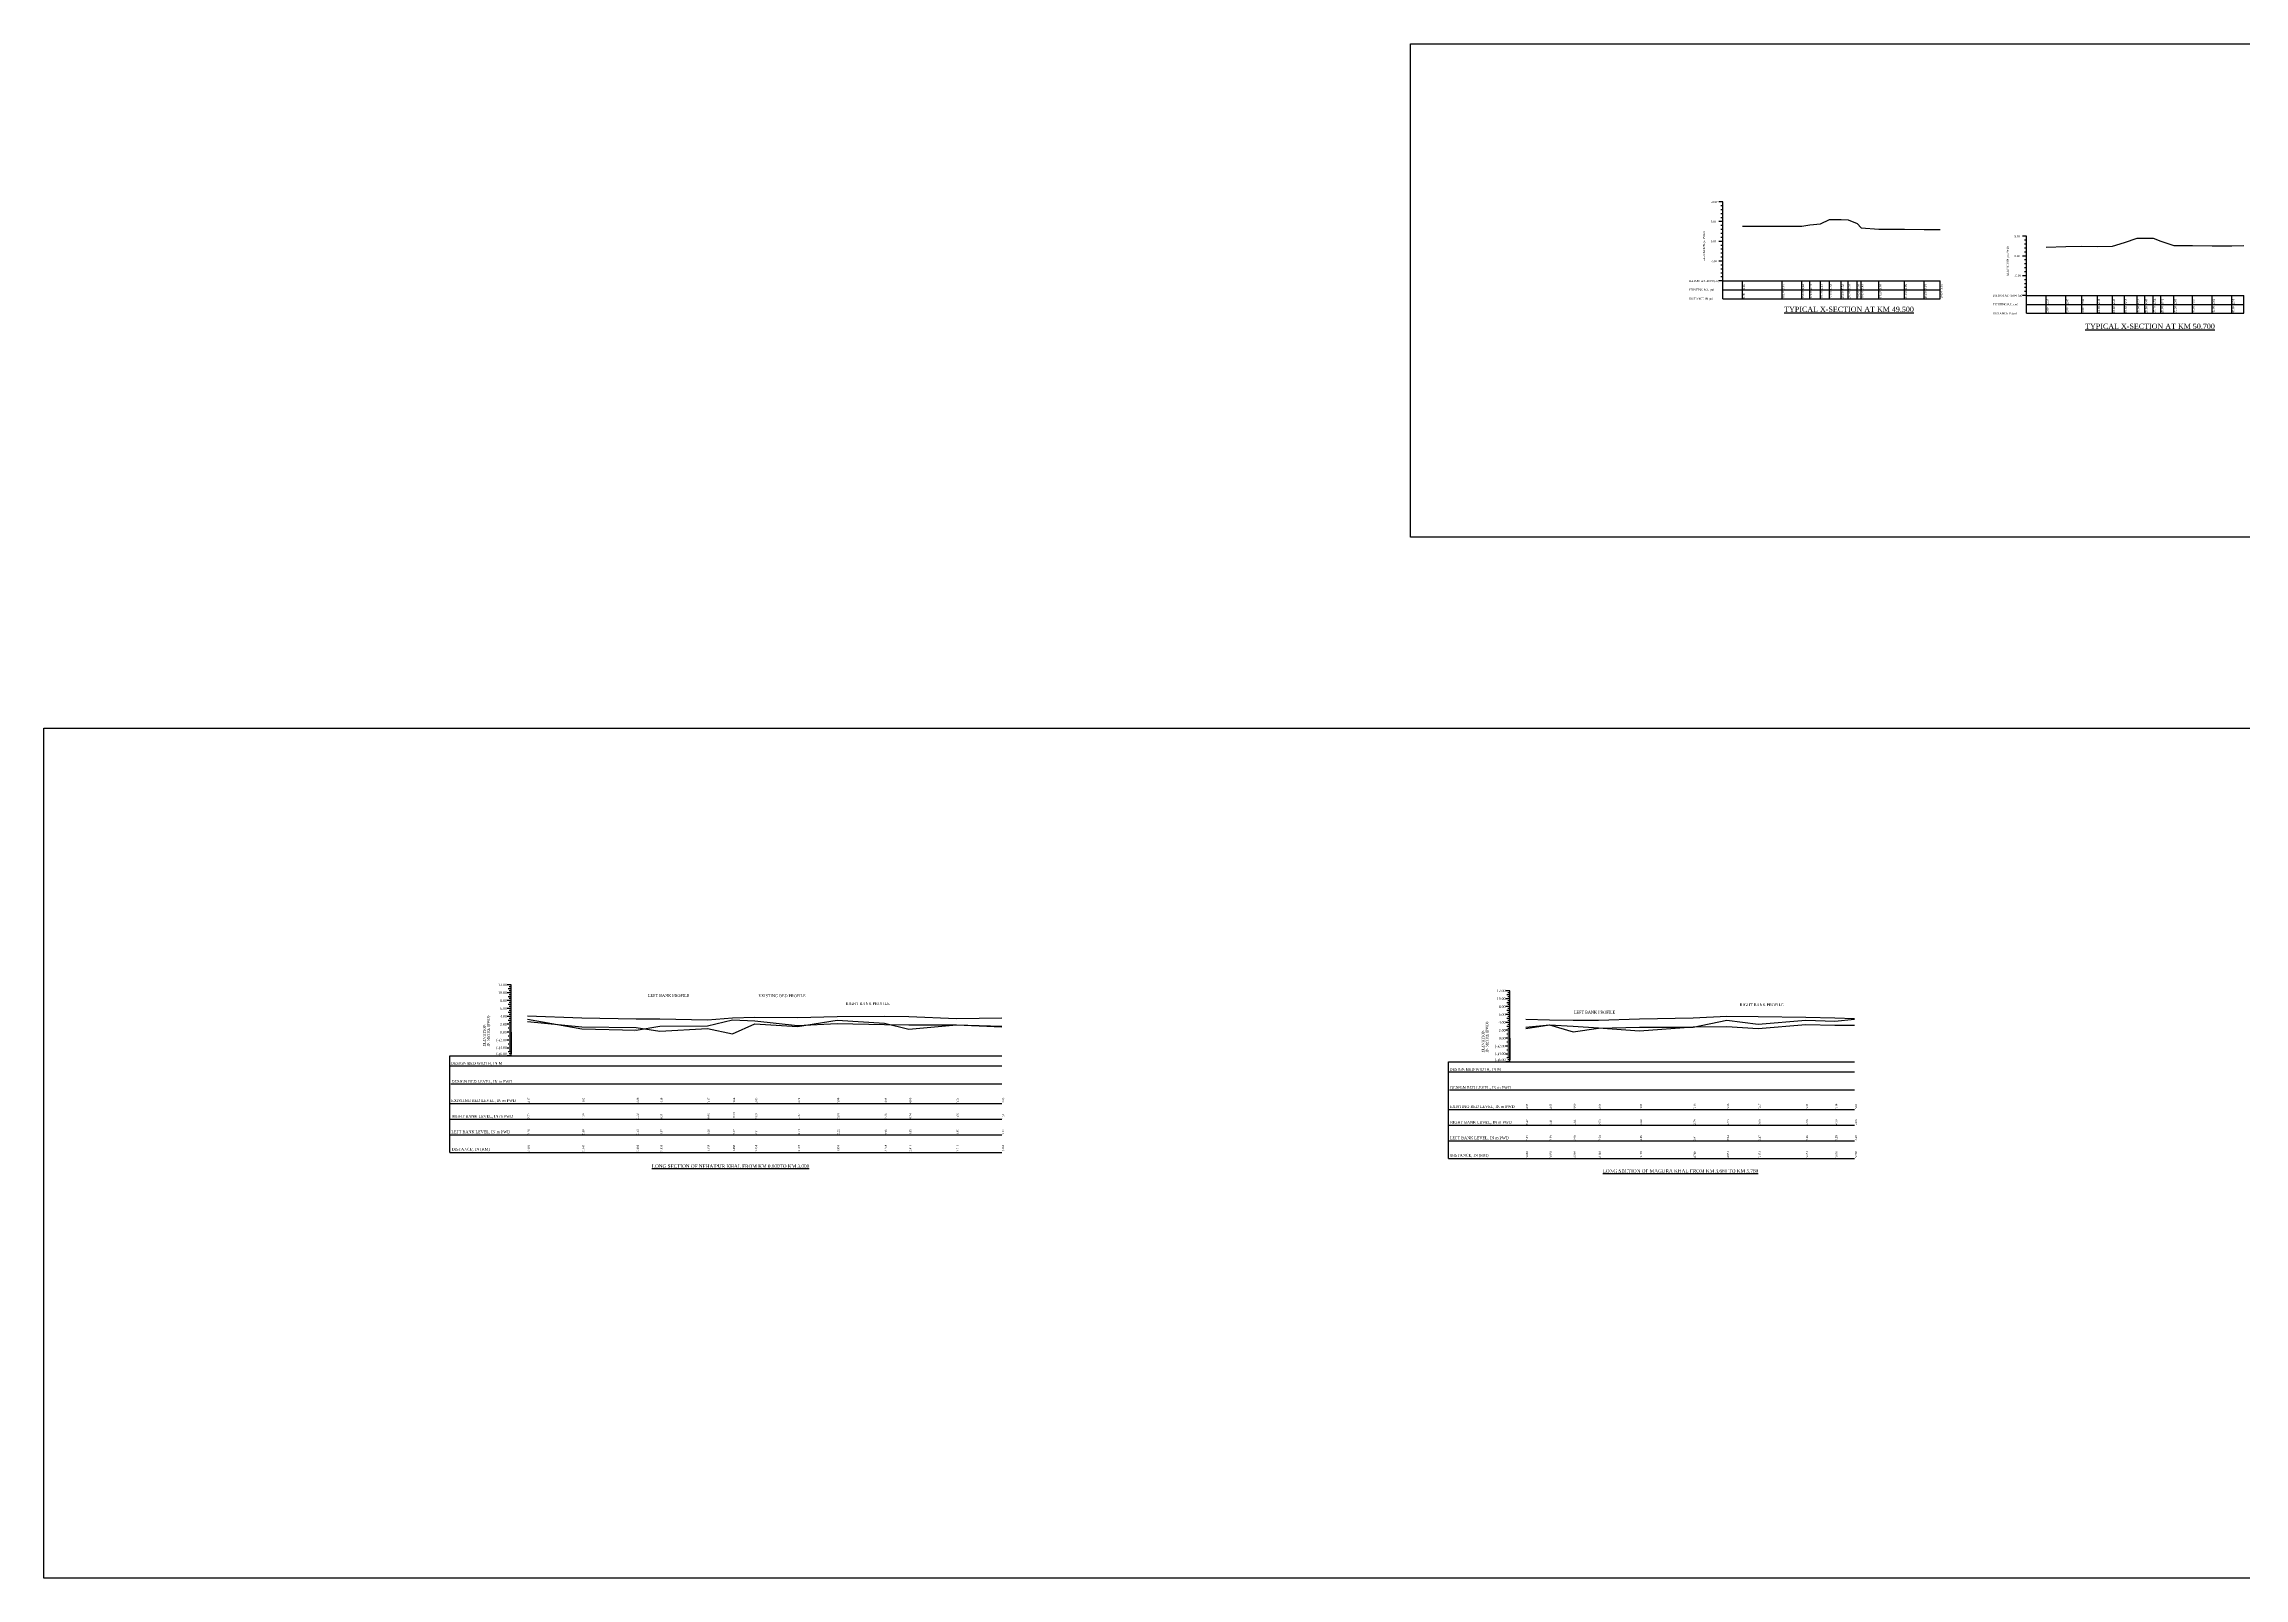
# Model space of a CAD drawing. Header units: metres. Extents: x -148477 to 168932, y -55673 to -2736.
# Drawn here: x -27091 to -26534, y -16543 to -16155 of the extents above; entities that cross this region are included whole.
import ezdxf
from ezdxf.enums import TextEntityAlignment as Align

# ---------------------------------------------------------------- set-up
doc = ezdxf.new("R2010")
doc.units = ezdxf.units.M
doc.styles.add('liza', font='times.ttf', dxfattribs={"height": 2})
doc.styles.get("Standard").update_dxf_attribs({"font": 'times.ttf'})

msp = doc.modelspace()

# ---------------------------------------------------------------- linework, layer by layer
at = {"linetype": 'Continuous', "lineweight": -3, "ltscale": 0.5}
for p, q in [((-26665.962, -16195.0934), (-26666.962, -16195.0934)), ((-26665.962, -16219.5934), (-26665.962, -16195.0934)), ((-26665.962, -16200.0934), (-26666.962, -16200.0934)), ((-26665.962, -16196.0934), (-26666.462, -16196.0934)), ((-26665.962, -16197.0934), (-26666.462, -16197.0934)), ((-26665.962, -16198.0934), (-26666.462, -16198.0934)), ((-26665.962, -16199.0934), (-26666.462, -16199.0934)), ((-26665.962, -16205.0934), (-26666.962, -16205.0934)), ((-26665.962, -16201.0934), (-26666.462, -16201.0934)), ((-26665.962, -16202.0934), (-26666.462, -16202.0934)), ((-26665.962, -16203.0934), (-26666.462, -16203.0934)), ((-26665.962, -16204.0934), (-26666.462, -16204.0934)), ((-26665.962, -16206.0934), (-26666.462, -16206.0934)), ((-26589.1361, -16203.7921), (-26590.1361, -16203.7921)), ((-26589.1361, -16204.7921), (-26589.6361, -16204.7921)), ((-26589.1361, -16205.7921), (-26589.6361, -16205.7921)), ((-26589.1361, -16223.2921), (-26589.1361, -16203.7921)), ((-26665.962, -16210.0934), (-26666.962, -16210.0934)), ((-26665.962, -16207.0934), (-26666.462, -16207.0934)), ((-26665.962, -16208.0934), (-26666.462, -16208.0934)), ((-26665.962, -16209.0934), (-26666.462, -16209.0934)), ((-26665.962, -16211.0934), (-26666.462, -16211.0934)), ((-26589.1361, -16208.7921), (-26590.1361, -16208.7921)), ((-26589.1361, -16206.7921), (-26589.6361, -16206.7921)), ((-26589.1361, -16207.7921), (-26589.6361, -16207.7921)), ((-26589.1361, -16209.7921), (-26589.6361, -16209.7921)), ((-26589.1361, -16210.7921), (-26589.6361, -16210.7921)), ((-26589.1361, -16211.7921), (-26589.6361, -16211.7921)), ((-26665.962, -16215.0934), (-26666.962, -16215.0934)), ((-26665.962, -16212.0934), (-26666.462, -16212.0934)), ((-26665.962, -16213.0934), (-26666.462, -16213.0934)), ((-26665.962, -16214.0934), (-26666.462, -16214.0934)), ((-26665.962, -16215.0934), (-26610.962, -16215.0934)), ((-26665.962, -16217.3434), (-26610.962, -16217.3434)), ((-26660.962, -16219.5934), (-26660.962, -16215.0934)), ((-26650.962, -16219.5934), (-26650.962, -16215.0934)), ((-26645.962, -16219.5934), (-26645.962, -16215.0934)), ((-26643.962, -16219.5934), (-26643.962, -16215.0934)), ((-26641.262, -16219.5934), (-26641.262, -16215.0934)), ((-26638.962, -16219.5934), (-26638.962, -16215.0934)), ((-26635.962, -16219.5934), (-26635.962, -16215.0934)), ((-26634.262, -16219.5934), (-26634.262, -16215.0934)), ((-26631.962, -16219.5934), (-26631.962, -16215.0934)), ((-26630.962, -16219.5934), (-26630.962, -16215.0934)), ((-26626.462, -16219.5934), (-26626.462, -16215.0934)), ((-26619.962, -16219.5934), (-26619.962, -16215.0934)), ((-26614.962, -16219.5934), (-26614.962, -16215.0934)), ((-26610.962, -16219.5934), (-26610.962, -16215.0934)), ((-26589.1361, -16213.7921), (-26590.1361, -16213.7921)), ((-26589.1361, -16212.7921), (-26589.6361, -16212.7921)), ((-26589.1361, -16214.7921), (-26589.6361, -16214.7921)), ((-26589.1361, -16215.7921), (-26589.6361, -16215.7921)), ((-26589.1361, -16216.7921), (-26589.6361, -16216.7921)), ((-26665.962, -16219.5934), (-26610.962, -16219.5934)), ((-26589.1361, -16218.7921), (-26590.1361, -16218.7921)), ((-26589.1361, -16217.7921), (-26589.6361, -16217.7921)), ((-26589.1361, -16218.7921), (-26534.1361, -16218.7921)), ((-26589.1361, -16221.0421), (-26534.1361, -16221.0421)), ((-26584.1361, -16223.2921), (-26584.1361, -16218.7921)), ((-26579.1361, -16223.2921), (-26579.1361, -16218.7921)), ((-26575.1361, -16223.2921), (-26575.1361, -16218.7921)), ((-26571.1361, -16223.2921), (-26571.1361, -16218.7921)), ((-26567.3361, -16223.2921), (-26567.3361, -16218.7921)), ((-26564.3361, -16223.2921), (-26564.3361, -16218.7921)), ((-26561.1361, -16223.2921), (-26561.1361, -16218.7921)), ((-26559.1361, -16223.2921), (-26559.1361, -16218.7921)), ((-26557.0361, -16223.2921), (-26557.0361, -16218.7921)), ((-26555.1361, -16223.2921), (-26555.1361, -16218.7921)), ((-26551.8361, -16223.2921), (-26551.8361, -16218.7921)), ((-26547.1361, -16223.2921), (-26547.1361, -16218.7921)), ((-26542.1361, -16223.2921), (-26542.1361, -16218.7921)), ((-26537.1361, -16223.2921), (-26537.1361, -16218.7921)), ((-26534.1361, -16223.2921), (-26534.1361, -16218.7921)), ((-26589.1361, -16223.2921), (-26534.1361, -16223.2921))]:
    msp.add_line(p, q, dxfattribs=at)
at = {"color": 0, "lineweight": 30}
for p, q in [((-26972.4199, -16393.2265), (-26973.4199, -16393.2265)), ((-26972.4199, -16395.2265), (-26973.4199, -16395.2265)), ((-26972.4199, -16395.2265), (-26973.4199, -16395.2265)), ((-26972.4199, -16395.2265), (-26973.4199, -16395.2265)), ((-26972.4199, -16394.2265), (-26973.1699, -16394.2265)), ((-26972.4199, -16393.7265), (-26972.9199, -16393.7265)), ((-26972.4199, -16394.7265), (-26972.9199, -16394.7265)), ((-26972.4199, -16411.2265), (-26972.4199, -16393.2265)), ((-26719.7911, -16394.7449), (-26720.7911, -16394.7449)), ((-26719.7911, -16395.2449), (-26720.2911, -16395.2449)), ((-26719.7911, -16412.7449), (-26719.7911, -16394.7449)), ((-26972.4199, -16397.2265), (-26973.4199, -16397.2265)), ((-26972.4199, -16397.2265), (-26973.4199, -16397.2265)), ((-26972.4199, -16399.2265), (-26973.4199, -16399.2265)), ((-26972.4199, -16396.2265), (-26973.1699, -16396.2265)), ((-26972.4199, -16398.2265), (-26973.1699, -16398.2265)), ((-26972.4199, -16398.2265), (-26973.1699, -16398.2265)), ((-26972.4199, -16400.2265), (-26973.1699, -16400.2265)), ((-26972.4199, -16395.7265), (-26972.9199, -16395.7265)), ((-26972.4199, -16396.7265), (-26972.9199, -16396.7265)), ((-26972.4199, -16397.7265), (-26972.9199, -16397.7265)), ((-26972.4199, -16397.7265), (-26972.9199, -16397.7265)), ((-26972.4199, -16398.7265), (-26972.9199, -16398.7265)), ((-26972.4199, -16399.7265), (-26972.9199, -16399.7265)), ((-26972.4199, -16400.7265), (-26972.9199, -16400.7265)), ((-26719.7911, -16396.7449), (-26720.7911, -16396.7449)), ((-26719.7911, -16396.7449), (-26720.7911, -16396.7449)), ((-26719.7911, -16396.7449), (-26720.7911, -16396.7449)), ((-26719.7911, -16398.7449), (-26720.7911, -16398.7449)), ((-26719.7911, -16398.7449), (-26720.7911, -16398.7449)), ((-26719.7911, -16400.7449), (-26720.7911, -16400.7449)), ((-26719.7911, -16395.7449), (-26720.5411, -16395.7449)), ((-26719.7911, -16397.7449), (-26720.5411, -16397.7449)), ((-26719.7911, -16399.7449), (-26720.5411, -16399.7449)), ((-26719.7911, -16399.7449), (-26720.5411, -16399.7449)), ((-26719.7911, -16396.2449), (-26720.2911, -16396.2449)), ((-26719.7911, -16397.2449), (-26720.2911, -16397.2449)), ((-26719.7911, -16398.2449), (-26720.2911, -16398.2449)), ((-26719.7911, -16399.2449), (-26720.2911, -16399.2449)), ((-26719.7911, -16399.2449), (-26720.2911, -16399.2449)), ((-26719.7911, -16400.2449), (-26720.2911, -16400.2449)), ((-26972.4199, -16401.2265), (-26973.4199, -16401.2265)), ((-26972.4199, -16403.2265), (-26973.4199, -16403.2265)), ((-26972.4199, -16405.2265), (-26973.4199, -16405.2265)), ((-26972.4199, -16402.2265), (-26973.1699, -16402.2265)), ((-26972.4199, -16404.2265), (-26973.1699, -16404.2265)), ((-26972.4199, -16406.2265), (-26973.1699, -16406.2265)), ((-26972.4199, -16401.7265), (-26972.9199, -16401.7265)), ((-26972.4199, -16402.7265), (-26972.9199, -16402.7265)), ((-26972.4199, -16403.7265), (-26972.9199, -16403.7265)), ((-26972.4199, -16404.7265), (-26972.9199, -16404.7265)), ((-26972.4199, -16405.7265), (-26972.9199, -16405.7265)), ((-26719.7911, -16402.7449), (-26720.7911, -16402.7449)), ((-26719.7911, -16404.7449), (-26720.7911, -16404.7449)), ((-26719.7911, -16401.7449), (-26720.5411, -16401.7449)), ((-26719.7911, -16403.7449), (-26720.5411, -16403.7449)), ((-26719.7911, -16405.7449), (-26720.5411, -16405.7449)), ((-26719.7911, -16401.2449), (-26720.2911, -16401.2449)), ((-26719.7911, -16402.2449), (-26720.2911, -16402.2449)), ((-26719.7911, -16403.2449), (-26720.2911, -16403.2449)), ((-26719.7911, -16404.2449), (-26720.2911, -16404.2449)), ((-26719.7911, -16405.2449), (-26720.2911, -16405.2449)), ((-26719.7911, -16406.2449), (-26720.2911, -16406.2449)), ((-26987.9199, -16411.2265), (-26848.336, -16411.2265)), ((-26972.4199, -16407.2265), (-26973.4199, -16407.2265)), ((-26972.4199, -16409.2265), (-26973.4199, -16409.2265)), ((-26972.4199, -16411.2265), (-26973.4199, -16411.2265)), ((-26972.4199, -16408.2265), (-26973.1699, -16408.2265)), ((-26972.4199, -16410.2265), (-26973.1699, -16410.2265)), ((-26972.4199, -16406.7265), (-26972.9199, -16406.7265)), ((-26972.4199, -16407.7265), (-26972.9199, -16407.7265)), ((-26972.4199, -16408.7265), (-26972.9199, -16408.7265)), ((-26972.4199, -16409.7265), (-26972.9199, -16409.7265)), ((-26972.4199, -16410.7265), (-26972.9199, -16410.7265)), ((-26719.7911, -16406.7449), (-26720.7911, -16406.7449)), ((-26719.7911, -16408.7449), (-26720.7911, -16408.7449)), ((-26719.7911, -16410.7449), (-26720.7911, -16410.7449)), ((-26719.7911, -16407.7449), (-26720.5411, -16407.7449)), ((-26719.7911, -16409.7449), (-26720.5411, -16409.7449)), ((-26719.7911, -16411.7449), (-26720.5411, -16411.7449)), ((-26719.7911, -16407.2449), (-26720.2911, -16407.2449)), ((-26719.7911, -16408.2449), (-26720.2911, -16408.2449)), ((-26719.7911, -16409.2449), (-26720.2911, -16409.2449)), ((-26719.7911, -16410.2449), (-26720.2911, -16410.2449)), ((-26719.7911, -16411.2449), (-26720.2911, -16411.2449)), ((-26987.9199, -16413.7212), (-26848.336, -16413.7212)), ((-26735.2911, -16412.7449), (-26632.5922, -16412.7449)), ((-26735.2911, -16415.2395), (-26632.5922, -16415.2395)), ((-26719.7911, -16412.7449), (-26720.7911, -16412.7449)), ((-26719.7911, -16412.2449), (-26720.2911, -16412.2449)), ((-26987.7256, -16418.2737), (-26848.336, -16418.2737)), ((-26735.0969, -16419.792), (-26632.5922, -16419.792)), ((-26987.9199, -16435.6265), (-26848.336, -16435.6265)), ((-26735.2911, -16437.1449), (-26632.5922, -16437.1449))]:
    msp.add_line(p, q, dxfattribs=at)
at = {"lineweight": 30}
for p, q in [((-26972.4199, -16405.2265), (-26972.4199, -16410.6565)), ((-26987.9199, -16435.6265), (-26987.9199, -16411.2265)), ((-26719.7911, -16406.7449), (-26719.7911, -16412.1749)), ((-26735.2911, -16437.1449), (-26735.2911, -16412.7449)), ((-26987.9199, -16423.2265), (-26848.336, -16423.2265)), ((-26987.9199, -16427.2265), (-26848.336, -16427.2265)), ((-26735.2911, -16424.7449), (-26632.5922, -16424.7449)), ((-26735.2911, -16428.7449), (-26632.5922, -16428.7449)), ((-26987.9199, -16431.2265), (-26848.336, -16431.2265)), ((-26735.2911, -16432.7449), (-26632.5922, -16432.7449))]:
    msp.add_line(p, q, dxfattribs=at)
at = {"linetype": 'Continuous', "lineweight": -3, "ltscale": 0.5}
for points in [[(-26744.9565, -16155.1298), (-25999.6361, -16155.1298), (-25999.6361, -16279.9547), (-26744.9565, -16279.9547)], [(-27090.6235, -16328.2814), (-26304.4136, -16328.2814), (-26304.4136, -16543.3474), (-27090.6235, -16543.3474)]]:
    msp.add_lwpolyline(points, close=True, dxfattribs=at)
for points in [[(-26660.962, -16201.2334), (-26650.962, -16201.2434), (-26645.962, -16201.2134), (-26643.962, -16200.9134), (-26641.262, -16200.6634), (-26638.962, -16199.5134), (-26635.962, -16199.5734), (-26634.262, -16199.5934), (-26631.962, -16200.5934), (-26630.962, -16201.6634), (-26626.462, -16202.0134), (-26619.962, -16202.0334), (-26614.962, -16202.0634), (-26610.962, -16202.0434)], [(-26584.1361, -16206.5121), (-26579.1361, -16206.3921), (-26575.1361, -16206.3021), (-26571.1361, -16206.3421), (-26567.3361, -16206.3321), (-26564.3361, -16205.4021), (-26561.1361, -16204.2721), (-26559.1361, -16204.3021), (-26557.0361, -16204.2521), (-26555.1361, -16205.0721), (-26551.8361, -16206.1021), (-26547.1361, -16206.1321), (-26542.1361, -16206.1721), (-26537.1361, -16206.2121), (-26534.1361, -16206.1121)]]:
    msp.add_lwpolyline(points, dxfattribs=at)
at = {"color": 0, "lineweight": 30}
for points in [[(-26977.4199, -16408.9265, 0, 0, 0), (-26977.4199, -16401.1799, 0.2767, 0, 0), (-26977.4199, -16400.6265, 0, 0, 0)], [(-26724.7911, -16410.4449, 0, 0, 0), (-26724.7911, -16402.6982, 0.2767, 0, 0), (-26724.7911, -16402.1449, 0, 0, 0)]]:
    msp.add_lwpolyline(points, format="xyseb", dxfattribs=at)
at = {"color": 2, "lineweight": 30}
for points in [[(-26937.885, -16395.9672, 0, 0, 0), (-26938.5901, -16395.9668, 0, 0, 0), (-26940.4934, -16402.7627, 0.2996, 0, 0), (-26941.0782, -16404.6899, 0, 0, 0)], [(-26703.6665, -16400.1758, 0, 0, 0), (-26704.3716, -16400.1755, 0, 0, 0), (-26704.9259, -16402.5251, 0.2996, 0, 0), (-26705.2027, -16403.6071, 0, 0, 0)]]:
    msp.add_lwpolyline(points, format="xyseb", dxfattribs=at)
at = {"color": 4, "lineweight": 30}
msp.add_lwpolyline([(-26909.9878, -16396.0661, 0, 0, 0), (-26910.8598, -16396.0468, 0, 0, 0), (-26911.8353, -16400.1765, 0.2996, 0, 0), (-26912.1289, -16401.4258, 0, 0, 0)], format="xyseb", dxfattribs=at)
at = {"color": 6, "lineweight": 30}
for points in [[(-26888.0111, -16398.0137, 0, 0, 0), (-26889.1673, -16398.02, 0, 0, 0), (-26889.7869, -16401.0112, 0.2996, 0, 0), (-26890.016, -16402.1465, 0, 0, 0)], [(-26661.7929, -16398.2528, 0, 0, 0), (-26662.9491, -16398.259, 0, 0, 0), (-26663.5687, -16401.2502, 0.2996, 0, 0), (-26663.7978, -16402.3856, 0, 0, 0)]]:
    msp.add_lwpolyline(points, format="xyseb", dxfattribs=at)
at = {"color": 3, "linetype": 'Continuous', "lineweight": -3, "ltscale": 0.5}
for points in [[(-26968.336, -16401.0565), (-26954.536, -16401.6065), (-26940.816, -16401.8665), (-26934.816, -16401.8465), (-26922.816, -16402.0565), (-26916.416, -16401.5865), (-26910.816, -16401.3765), (-26900.016, -16401.5165), (-26890.016, -16401.2465), (-26878.016, -16401.1865), (-26871.816, -16401.2265), (-26859.816, -16401.7165), (-26848.336, -16401.5965)], [(-26715.7996, -16401.9249), (-26709.7996, -16402.1249), (-26703.7996, -16402.1449), (-26697.3996, -16402.1349), (-26686.9996, -16401.8049), (-26673.3996, -16401.5849), (-26664.9596, -16401.1849), (-26656.9596, -16401.2749), (-26644.9596, -16401.4249), (-26637.5596, -16401.6049), (-26632.5996, -16401.7349)]]:
    msp.add_lwpolyline(points, dxfattribs=at)
at = {"color": 2, "linetype": 'Continuous', "lineweight": -3, "ltscale": 0.5}
for points in [[(-26968.336, -16401.9465), (-26954.536, -16404.3465), (-26940.816, -16404.6965), (-26934.816, -16403.6565), (-26922.816, -16403.6265), (-26916.416, -16402.0565), (-26910.816, -16402.3165), (-26900.016, -16403.4865), (-26890.016, -16403.0065), (-26878.016, -16403.2465), (-26871.816, -16403.3765), (-26859.816, -16403.3765), (-26848.336, -16403.8565)], [(-26715.7996, -16403.9149), (-26709.7996, -16403.3549), (-26703.7996, -16403.6649), (-26697.3996, -16404.1049), (-26686.9996, -16404.8949), (-26673.3996, -16403.8349), (-26664.9596, -16403.8049), (-26656.9596, -16404.2749), (-26644.9596, -16403.2849), (-26637.5596, -16403.4549), (-26632.5996, -16403.4549)]]:
    msp.add_lwpolyline(points, dxfattribs=at)
at = {"color": 6, "linetype": 'Continuous', "lineweight": -3, "ltscale": 0.5}
for points in [[(-26968.336, -16402.5065), (-26954.536, -16403.8365), (-26940.816, -16403.9965), (-26934.816, -16404.9165), (-26922.816, -16404.2665), (-26916.416, -16405.6065), (-26910.816, -16403.1365), (-26900.016, -16403.7565), (-26890.016, -16402.1465), (-26878.016, -16402.9665), (-26871.816, -16404.4865), (-26859.816, -16403.3665), (-26848.336, -16403.7165)], [(-26715.7996, -16404.2749), (-26709.7996, -16403.3349), (-26703.7996, -16405.1349), (-26697.3996, -16404.2149), (-26686.9996, -16403.9149), (-26673.3996, -16403.9549), (-26664.9596, -16402.1949), (-26656.9596, -16403.1449), (-26644.9596, -16402.1849), (-26637.5596, -16402.4449), (-26632.5996, -16401.8849)]]:
    msp.add_lwpolyline(points, dxfattribs=at)

# ---------------------------------------------------------------- texts
at = {"color": 0, "lineweight": 30}
for s, p in [('12.00', (-26973.5199, -16393.5515)), ('10.00', (-26973.5199, -16395.5515)), ('12.00', (-26720.8911, -16395.0699)), ('4.00', (-26973.5199, -16401.5515)), ('8.00', (-26973.5199, -16397.5515)), ('6.00', (-26973.5199, -16399.5515)), ('10.00', (-26720.8911, -16397.0699)), ('8.00', (-26720.8911, -16399.0699)), ('6.00', (-26720.8911, -16401.0699)), ('0.00', (-26973.5199, -16405.5515)), ('2.00', (-26973.5199, -16403.5515)), ('4.00', (-26720.8911, -16403.0699)), ('0.00', (-26720.8911, -16407.0699)), ('2.00', (-26720.8911, -16405.0699)), ('(-)2.00', (-26973.5199, -16407.5515)), ('(-)4.00', (-26973.5199, -16409.4765)), ('(-)6.00', (-26973.5199, -16411.0109)), ('(-)2.00', (-26720.8911, -16409.0699)), ('(-)4.00', (-26720.8911, -16410.9949)), ('(-)6.00', (-26720.8911, -16412.5292))]:
    msp.add_text(s, height=0.65, dxfattribs=at).set_placement(p, align=Align.RIGHT)
for s, p in [('ELEVATION', (-26978.9199, -16408.7965)), ('IN METRE (PWD)', (-26977.9199, -16408.7965)), ('ELEVATION', (-26726.2911, -16410.3149)), ('IN METRE (PWD)', (-26725.2911, -16410.3149))]:
    msp.add_text(s, height=0.65, rotation=90, dxfattribs=at).set_placement(p)
at = {"linetype": 'Continuous', "lineweight": -3, "ltscale": 0.5, "char_height": 0.5, "attachment_point": 1, "style": 'liza'}
for s, insert, width in [('10.00', (-26668.962, -16194.8434), 2), ('5.00', (-26668.962, -16199.8434), 2), ('0.00', (-26668.962, -16204.8434), 2), ('5.00', (-26592.1361, -16203.5421), 2), ('-5.00', (-26668.962, -16209.8434), 2), ('0.00', (-26592.1361, -16208.5421), 2), ('DATUM AT -10.00 (m)', (-26674.462, -16214.8434), 7.5), ('EXISTING R.L. (m)', (-26674.462, -16217.0934), 7.5), ('-5.00', (-26592.1361, -16213.5421), 2), ('DISTANCE IN (m)', (-26674.462, -16219.3434), 7.5), ('DATUM AT -10.00 (m)', (-26597.6361, -16218.5421), 7.5), ('EXISTING R.L. (m)', (-26597.6361, -16220.7921), 7.5), ('DISTANCE IN (m)', (-26597.6361, -16223.0421), 7.5)]:
    msp.add_mtext(s, dxfattribs=dict(at, insert=insert, width=width))
at = {"linetype": 'Continuous', "lineweight": -3, "ltscale": 0.5, "char_height": 0.5, "attachment_point": 1, "rotation": 90, "style": 'liza'}
for s, insert, width in [('ELEVATION (m PWD)', (-26670.962, -16210.0934), 10), ('ELEVATION (m PWD)', (-26594.1361, -16213.7921), 10), ('3.86', (-26660.862, -16217.2434), 2.15), ('3.85', (-26650.862, -16217.2434), 2.15), ('3.88', (-26645.862, -16217.2434), 2.15), ('4.18', (-26643.862, -16217.2434), 2.15), ('4.43', (-26641.162, -16217.2434), 2.15), ('5.58', (-26638.862, -16217.2434), 2.15), ('5.52', (-26635.862, -16217.2434), 2.15), ('5.50', (-26634.162, -16217.2434), 2.15), ('4.50', (-26631.862, -16217.2434), 2.15), ('3.43', (-26630.862, -16217.2434), 2.15), ('3.08', (-26626.362, -16217.2434), 2.15), ('3.06', (-26619.862, -16217.2434), 2.15), ('3.03', (-26614.862, -16217.2434), 2.15), ('3.05', (-26610.862, -16217.2434), 2.15), ('0.00', (-26660.862, -16219.4934), 2.15), ('10.00', (-26650.862, -16219.4934), 2.15), ('15.00', (-26645.862, -16219.4934), 2.15), ('17.00', (-26643.862, -16219.4934), 2.15), ('19.70', (-26641.162, -16219.4934), 2.15), ('22.00', (-26638.862, -16219.4934), 2.15), ('25.00', (-26635.862, -16219.4934), 2.15), ('26.70', (-26634.162, -16219.4934), 2.15), ('29.00', (-26631.862, -16219.4934), 2.15), ('30.00', (-26630.862, -16219.4934), 2.15), ('34.50', (-26626.362, -16219.4934), 2.15), ('41.00', (-26619.862, -16219.4934), 2.15), ('46.00', (-26614.862, -16219.4934), 2.15), ('50.00', (-26610.862, -16219.4934), 2.15), ('2.28', (-26584.0361, -16220.9421), 2.15), ('0.00', (-26584.0361, -16223.1921), 2.15), ('2.40', (-26579.0361, -16220.9421), 2.15), ('5.00', (-26579.0361, -16223.1921), 2.15), ('9.00', (-26575.0361, -16223.1921), 2.15), ('2.49', (-26575.0361, -16220.9421), 2.15), ('13.00', (-26571.0361, -16223.1921), 2.15), ('2.45', (-26571.0361, -16220.9421), 2.15), ('16.80', (-26567.2361, -16223.1921), 2.15), ('2.46', (-26567.2361, -16220.9421), 2.15), ('19.80', (-26564.2361, -16223.1921), 2.15), ('3.39', (-26564.2361, -16220.9421), 2.15), ('23.00', (-26561.0361, -16223.1921), 2.15), ('4.52', (-26561.0361, -16220.9421), 2.15), ('25.00', (-26559.0361, -16223.1921), 2.15), ('4.49', (-26559.0361, -16220.9421), 2.15), ('27.10', (-26556.9361, -16223.1921), 2.15), ('4.54', (-26556.9361, -16220.9421), 2.15), ('29.00', (-26555.0361, -16223.1921), 2.15), ('3.72', (-26555.0361, -16220.9421), 2.15), ('32.30', (-26551.7361, -16223.1921), 2.15), ('2.69', (-26551.7361, -16220.9421), 2.15), ('37.00', (-26547.0361, -16223.1921), 2.15), ('2.66', (-26547.0361, -16220.9421), 2.15), ('42.00', (-26542.0361, -16223.1921), 2.15), ('2.62', (-26542.0361, -16220.9421), 2.15), ('2.58', (-26537.0361, -16220.9421), 2.15), ('47.00', (-26537.0361, -16223.1921), 2.15), ('4.17', (-26968.236, -16423.1265), 2.15), ('3.62', (-26954.436, -16423.1265), 2.15), ('3.36', (-26940.716, -16423.1265), 2.15), ('3.38', (-26934.716, -16423.1265), 2.15), ('3.17', (-26922.716, -16423.1265), 2.15), ('3.64', (-26916.316, -16423.1265), 2.15), ('3.85', (-26910.716, -16423.1265), 2.15), ('3.71', (-26899.916, -16423.1265), 2.15), ('3.98', (-26889.916, -16423.1265), 2.15), ('4.04', (-26877.916, -16423.1265), 2.15), ('4.00', (-26871.716, -16423.1265), 2.15), ('3.51', (-26859.716, -16423.1265), 2.15), ('3.63', (-26848.236, -16423.1265), 2.15), ('2.72', (-26968.236, -16427.1265), 2.15), ('1.39', (-26954.436, -16427.1265), 2.15), ('1.23', (-26940.716, -16427.1265), 2.15), ('0.31', (-26934.716, -16427.1265), 2.15), ('0.96', (-26922.716, -16427.1265), 2.15), ('-0.38', (-26916.316, -16427.1265), 2.15), ('2.09', (-26910.716, -16427.1265), 2.15), ('1.47', (-26899.916, -16427.1265), 2.15), ('3.08', (-26889.916, -16427.1265), 2.15), ('2.26', (-26877.916, -16427.1265), 2.15), ('0.74', (-26871.716, -16427.1265), 2.15), ('1.86', (-26859.716, -16427.1265), 2.15), ('1.51', (-26848.236, -16427.1265), 2.15), ('4.82', (-26715.6996, -16424.6449), 2.15), ('2.47', (-26715.6996, -16428.6449), 2.15), ('4.62', (-26709.6996, -16424.6449), 2.15), ('3.41', (-26709.6996, -16428.6449), 2.15), ('4.60', (-26703.6996, -16424.6449), 2.15), ('1.61', (-26703.6996, -16428.6449), 2.15), ('4.61', (-26697.2996, -16424.6449), 2.15), ('2.53', (-26697.2996, -16428.6449), 2.15), ('2.83', (-26686.8996, -16428.6449), 2.15), ('4.94', (-26686.8996, -16424.6449), 2.15), ('5.16', (-26673.2996, -16424.6449), 2.15), ('2.79', (-26673.2996, -16428.6449), 2.15), ('5.56', (-26664.8596, -16424.6449), 2.15), ('4.55', (-26664.8596, -16428.6449), 2.15), ('3.60', (-26656.8596, -16428.6449), 2.15), ('5.47', (-26656.8596, -16424.6449), 2.15), ('5.32', (-26644.8596, -16424.6449), 2.15), ('4.56', (-26644.8596, -16428.6449), 2.15), ('4.30', (-26637.4596, -16428.6449), 2.15), ('5.14', (-26637.4596, -16424.6449), 2.15), ('5.01', (-26632.4996, -16424.6449), 2.15), ('4.86', (-26632.4996, -16428.6449), 2.15), ('3.28', (-26968.236, -16431.1265), 2.15), ('0.000', (-26968.236, -16435.4265), 2.15), ('0.88', (-26954.436, -16431.1265), 2.15), ('0.345', (-26954.436, -16435.4265), 2.15), ('0.53', (-26940.716, -16431.1265), 2.15), ('0.688', (-26940.716, -16435.4265), 2.15), ('0.838', (-26934.716, -16435.4265), 2.15), ('1.57', (-26934.716, -16431.1265), 2.15), ('1.60', (-26922.716, -16431.1265), 2.15), ('1.138', (-26922.716, -16435.4265), 2.15), ('1.298', (-26916.316, -16435.4265), 2.15), ('3.17', (-26916.316, -16431.1265), 2.15), ('1.438', (-26910.716, -16435.4265), 2.15), ('2.91', (-26910.716, -16431.1265), 2.15), ('1.708', (-26899.916, -16435.4265), 2.15), ('1.74', (-26899.916, -16431.1265), 2.15), ('1.958', (-26889.916, -16435.4265), 2.15), ('2.22', (-26889.916, -16431.1265), 2.15), ('1.98', (-26877.916, -16431.1265), 2.15), ('2.258', (-26877.916, -16435.4265), 2.15), ('1.85', (-26871.716, -16431.1265), 2.15), ('2.413', (-26871.716, -16435.4265), 2.15), ('1.85', (-26859.716, -16431.1265), 2.15), ('2.713', (-26859.716, -16435.4265), 2.15), ('3.000', (-26848.236, -16435.4265), 2.15), ('1.37', (-26848.236, -16431.1265), 2.15), ('2.83', (-26715.6996, -16432.6449), 2.15), ('3.39', (-26709.6996, -16432.6449), 2.15), ('3.08', (-26703.6996, -16432.6449), 2.15), ('2.64', (-26697.2996, -16432.6449), 2.15), ('1.85', (-26686.8996, -16432.6449), 2.15), ('2.91', (-26673.2996, -16432.6449), 2.15), ('2.94', (-26664.8596, -16432.6449), 2.15), ('2.47', (-26656.8596, -16432.6449), 2.15), ('3.46', (-26644.8596, -16432.6449), 2.15), ('3.29', (-26637.4596, -16432.6449), 2.15), ('3.29', (-26632.4996, -16432.6449), 2.15), ('3.680', (-26715.6996, -16437.0449), 2.15), ('3.830', (-26709.6996, -16437.0449), 2.15), ('3.980', (-26703.6996, -16437.0449), 2.15), ('4.140', (-26697.2996, -16437.0449), 2.15), ('4.400', (-26686.8996, -16437.0449), 2.15), ('4.740', (-26673.2996, -16437.0449), 2.15), ('4.951', (-26664.8596, -16437.0449), 2.15), ('5.151', (-26656.8596, -16437.0449), 2.15), ('5.451', (-26644.8596, -16437.0449), 2.15), ('5.636', (-26637.4596, -16437.0449), 2.15), ('5.760', (-26632.4996, -16437.0449), 2.15)]:
    msp.add_mtext(s, dxfattribs=dict(at, insert=insert, width=width))
at = {"color": 0, "linetype": 'ByBlock', "lineweight": 30, "attachment_point": 1}
for s, insert, char_height, width in [('{\\LTYPICAL X-SECTION AT KM 49.500}', (-26650.4125, -16221.6075), 1.326841, 81.781813), ('{\\LTYPICAL X-SECTION AT KM 50.700}', (-26574.2723, -16225.9047), 1.326841, 81.781813), ('\\pi-861.6,l861.6,t3.705e+004;{\\LLONG SECTION OF NEHAIPUR KHAL FROM KM 0.000TO KM 3.000}', (-26936.8536, -16438.6759), 0.861585, 43.932388), ('\\pi-861.6,l861.6,t3.705e+004;{\\LLONG SECTION OF MAGURA KHAL FROM KM 3.680 TO KM 5.760}', (-26696.3221, -16439.9072), 0.861585, 43.932388)]:
    msp.add_mtext(s, dxfattribs=dict(at, insert=insert, char_height=char_height, width=width))
at = {"color": 2, "lineweight": 30, "char_height": 0.7, "attachment_point": 1}
for insert in [(-26937.8201, -16395.591), (-26703.6017, -16399.7997)]:
    msp.add_mtext('LEFT BANK PROFILE', dxfattribs=dict(at, insert=insert))
at = {"color": 4, "lineweight": 30, "insert": (-26909.8562, -16395.6507), "char_height": 0.7, "attachment_point": 1}
msp.add_mtext('EXISTING BED PROFILE', dxfattribs=at)
at = {"color": 6, "lineweight": 30, "char_height": 0.7, "attachment_point": 1}
for insert in [(-26887.8319, -16397.6314), (-26661.67, -16397.9134)]:
    msp.add_mtext('RIGHT BANK PROFILE', dxfattribs=dict(at, insert=insert))
at = {"color": 0, "lineweight": 30, "char_height": 0.7, "attachment_point": 1}
for s, insert in [('DESIGN BED WIDTH, IN M', (-26987.7221, -16412.7324)), ('DESIGN BED LEVEL, IN m PWD', (-26987.5314, -16417.3208)), ('DESIGN BED WIDTH, IN M', (-26735.0933, -16414.2508)), ('EXISTING BED LEVEL, IN m PWD', (-26987.6021, -16422.1694)), ('DESIGN BED LEVEL, IN m PWD', (-26734.9026, -16418.8392)), ('RIGHT BANK LEVEL, IN m PWD', (-26987.5472, -16426.1444)), ('EXISTING BED LEVEL, IN m PWD', (-26734.9734, -16423.6877)), ('RIGHT BANK LEVEL, IN m PWD', (-26734.9185, -16427.6627)), ('LEFT BANK LEVEL, IN m PWD', (-26987.57, -16430.0941)), ('LEFT BANK LEVEL, IN m PWD', (-26734.9413, -16431.6124)), ('DISTANCE, IN (KM)', (-26987.4917, -16434.4872)), ('DISTANCE, IN (KM)', (-26734.863, -16436.0055))]:
    msp.add_mtext(s, dxfattribs=dict(at, insert=insert))

doc.saveas('drawing.dxf')
